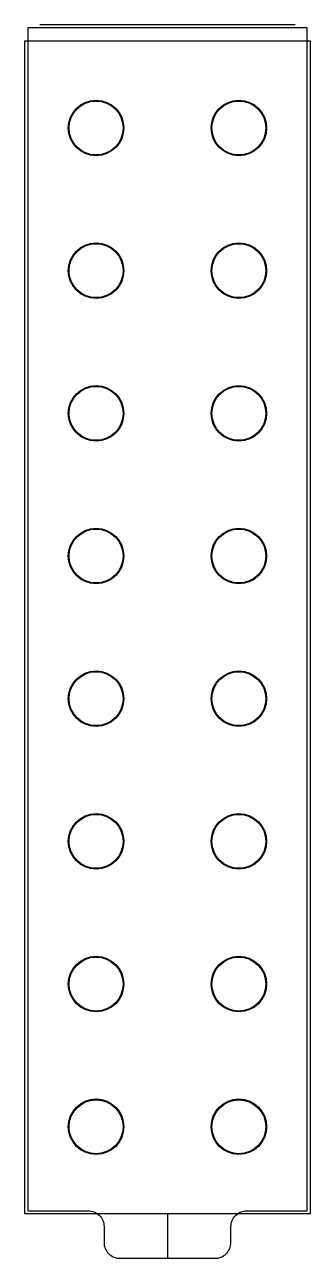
# Model space of a CAD drawing. Header units: millimetres. Extents: x -85 to -67, y -99.8 to -22.
import ezdxf

# ---------------------------------------------------------------- set-up
doc = ezdxf.new("R2010")
doc.units = ezdxf.units.MM
doc.layers.get('0').update_dxf_attribs({"linetype": 'CONTINUOUS'})

msp = doc.modelspace()

# ---------------------------------------------------------------- linework, layer by layer
for p, q in [((-67.928, -22.002), (-84.028, -22.002)), ((-75.981, -97.019), (-75.981, -99.819))]:
    msp.add_line(p, q)
msp.add_lwpolyline([(-84.781, -22.202), (-84.781, -96.819), (-80.981, -96.819, -0.414214), (-79.981, -97.819), (-79.981, -98.819, 0.414214), (-78.981, -99.819), (-72.981, -99.819, 0.414214), (-71.981, -98.819), (-71.981, -97.819, -0.414214), (-70.981, -96.819), (-67.181, -96.819), (-67.181, -22.202)], format="xyb", close=True)
msp.add_lwpolyline([(-71.481, -23.019), (-66.981, -23.019), (-66.981, -97.019), (-71.481, -97.019), (-80.481, -97.019), (-84.981, -97.019), (-84.981, -23.019), (-80.481, -23.019)], close=True)
for centre, radius in [((-80.481, -28.519), 1.75), ((-80.481, -28.519), 1.7), ((-71.481, -28.519), 1.75), ((-71.481, -28.519), 1.7), ((-80.481, -37.519), 1.75), ((-71.481, -37.519), 1.75), ((-80.481, -37.519), 1.7), ((-71.481, -37.519), 1.7), ((-80.481, -46.519), 1.75), ((-80.481, -46.519), 1.7), ((-71.481, -46.519), 1.75), ((-71.481, -46.519), 1.7), ((-80.481, -55.519), 1.75), ((-80.481, -55.519), 1.7), ((-71.481, -55.519), 1.75), ((-71.481, -55.519), 1.7), ((-80.481, -64.519), 1.75), ((-80.481, -64.519), 1.7), ((-71.481, -64.519), 1.75), ((-71.481, -64.519), 1.7), ((-80.481, -73.519), 1.75), ((-80.481, -73.519), 1.7), ((-71.481, -73.519), 1.75), ((-71.481, -73.519), 1.7), ((-80.481, -82.519), 1.75), ((-80.481, -82.519), 1.7), ((-71.481, -82.519), 1.75), ((-71.481, -82.519), 1.7), ((-80.481, -91.519), 1.75), ((-80.481, -91.519), 1.7), ((-71.481, -91.519), 1.75), ((-71.481, -91.519), 1.7)]:
    msp.add_circle(centre, radius)

doc.saveas('drawing.dxf')
